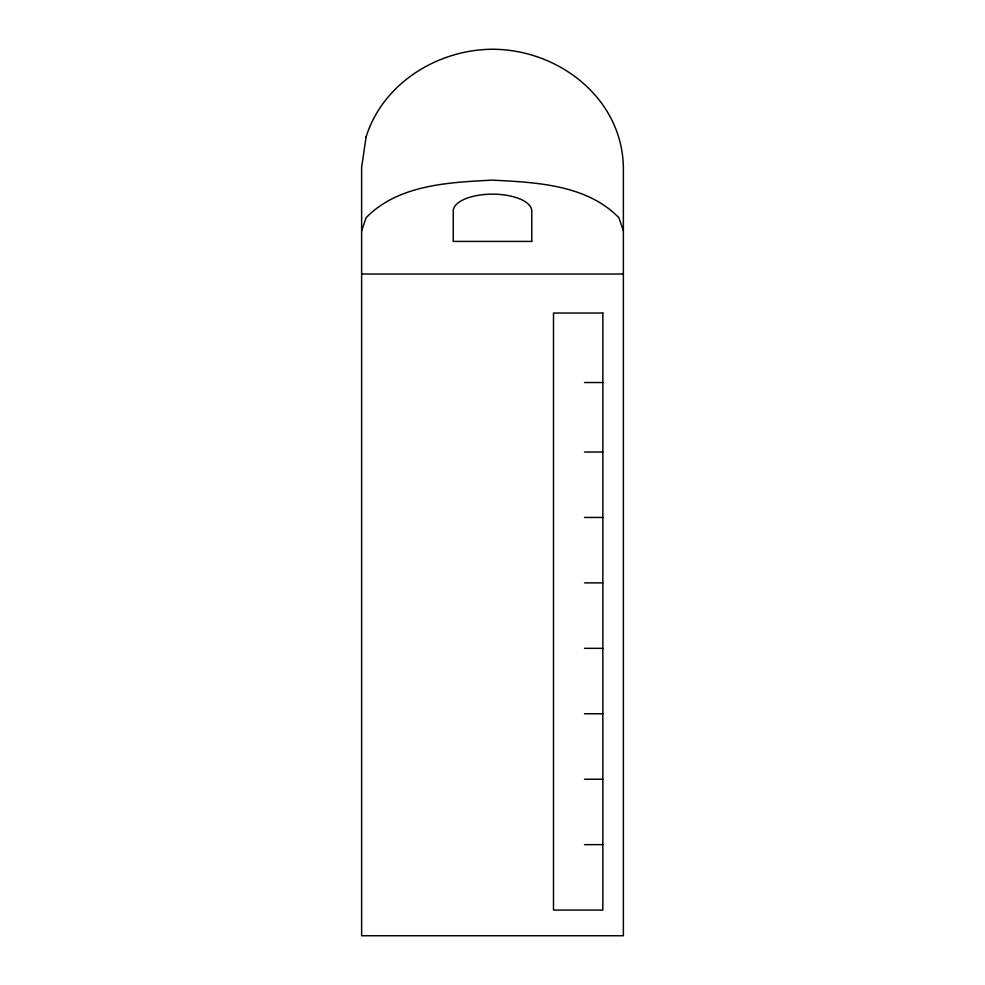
<?xml version="1.0" encoding="UTF-8"?>
<svg xmlns="http://www.w3.org/2000/svg" width="985" height="985" viewBox="0 0 985 985"><rect width="100%" height="100%" fill="white"/><g stroke="black" fill="none" stroke-linecap="round" stroke-linejoin="round"><path stroke-width="1.48" d="M361.618 230.884L366.088 217.747C398.322 184.552 449.037 182.385 492.5 180.132C535.963 182.385 586.678 184.552 618.912 217.747L623.382 230.884M361.618 274.027L623.382 274.027M584.524 382.525L602.845 382.525M584.524 452.017L602.845 452.017M584.524 517.445L602.845 517.445M584.524 582.886L602.845 582.886M584.524 648.327L602.845 648.327M584.524 713.768L602.845 713.768M584.524 779.209L602.845 779.209M584.524 844.65L602.845 844.65M366.088 136.853L361.618 167.45L361.618 935.75L623.382 935.75L623.382 167.45C622.175 98.241 558.667 49.398 492.5 49.25C437.648 49.521 382.943 83.245 366.088 136.853M531.765 241.424L453.235 241.424L453.235 211.012A39.265 16.856 0 0 1 492.5 194.156A39.265 16.856 0 0 1 531.765 211.012L531.765 241.424M602.845 313.033L553.496 313.033L553.496 910.078L602.845 910.078L602.845 313.033"/></g></svg>
